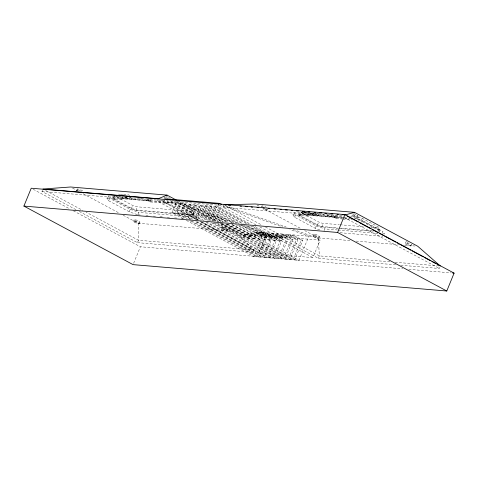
<?xml version="1.0" encoding="UTF-8"?>
<svg xmlns="http://www.w3.org/2000/svg" width="478" height="478" viewBox="0 0 478 478"><rect width="100%" height="100%" fill="white"/><g stroke="black" fill="none" stroke-linecap="round" stroke-linejoin="round"><path stroke-width="0.36" stroke-dasharray="2.39 1.79" d="M115.21 196.094L112.838 197.438L112.641 197.916L113.597 199.332L131.187 208.761L136.128 210.511L193.841 215.363L194.038 214.885L193.082 213.469L175.492 204.04L176.137 201.764L173.371 200.784M362.139 218.297L361.302 221.045L378.893 230.48L379.849 231.89L379.15 228.042L378.48 227.056L362.139 218.297L358.685 217.072L350.595 216.391M75.972 209.681L41.95 191.439L42.446 190.232M76.635 190.638L77.281 189.067M137.108 214.58L129.233 211.796L108.62 200.742L106.964 198.298L107.962 195.872L167.724 200.891L176.251 203.909L206.896 220.34M108.62 200.742L109.617 198.31L107.962 195.872M113.597 199.332L116.477 196.751L132.812 205.51L136.272 206.735L193.142 211.515L194.038 214.885L136.32 210.033L131.384 208.283L113.794 198.854L112.838 197.438M118.556 195.783L122.386 197.838L122.971 196.404M106.964 198.298L122.272 199.589L122.744 198.442L150.803 200.802L150.331 201.943L148.066 200.73L138.847 197.916M122.386 197.838L126.545 198.185L126.933 197.235M125.535 197.223L127.447 198.251L127.841 197.294M127.447 198.251L132.328 198.657L132.723 197.707M129.233 211.796L130.231 209.364L109.617 198.31M131.187 208.761L132.812 205.51M136.128 210.511L136.272 206.735M133.487 221.302L134.133 219.725M138.011 214.204L138.757 212.381L198.519 217.406L197.528 219.838L195.311 219.653M148.066 200.73L148.538 199.589L146.411 198.938M139.301 223.68L139.946 222.109M79.246 211.437L137.479 242.663L138.465 240.255L138.166 223.244L123.067 215.154M158.272 198.723L157.28 201.13L191.308 219.378M133.637 263.259L140.401 246.768L402.811 268.821M164.032 197.976L164.462 196.924M197.014 219.946L163.5 201.973L164.808 198.782M150.331 201.943L166.726 203.323L167.724 200.891M112.641 197.916L170.359 202.768L172.678 200.539M183.116 218.637L171.984 212.668L176.49 201.686L221.589 205.474L282.815 227.032M160.889 200.127L197.528 219.772L195.872 217.394L175.259 206.341L176.251 203.909M171.984 212.668L175.33 212.949L179.083 203.801L180.648 203.933L212.782 221.165M187.376 218.703L176.902 213.08L180.648 203.933M176.902 213.08L180.672 213.397L184.424 204.249L185.996 204.381L218.129 221.613M192.724 219.151L182.243 213.529L185.996 204.381M182.243 213.529L185.811 213.833L189.563 204.686L191.134 204.817L222.611 221.696M198.513 219.934L187.382 213.965L191.134 204.817M187.382 213.965L191.033 214.269L194.785 205.122L196.35 205.253L227.833 222.133M203.736 220.37L192.598 214.401L196.35 205.253M193.841 215.363L192.885 213.947L192.473 210.523L176.137 201.764M233.867 222.939L201.734 205.707L200.168 205.576L196.416 214.724L192.598 214.401M195.872 217.394L196.87 214.969L198.519 217.406M208.462 220.472L197.982 214.855L201.734 205.707M238.928 223.363L206.795 206.132L205.223 206L201.471 215.148L197.982 214.855M214.174 221.248L203.042 215.279L206.795 206.132M203.042 215.279L206.365 215.56L210.117 206.412L211.688 206.544L243.165 223.423M219.067 221.661L207.936 215.692L211.688 206.544M207.936 215.692L211.258 215.972L215.01 206.825L216.582 206.956L248.715 224.188M223.31 221.72L212.829 216.104L216.582 206.956M163.5 201.973L217.657 206.526L218.44 204.614M212.829 216.104L217.084 216.462L221.589 205.474M255.903 224.833L223.047 207.219L224.045 204.787M221.206 228.681L221.852 227.11M227.02 231.059L227.665 229.488M214.497 222.79L242.693 237.913L244.013 234.698L256.16 232.23L257.732 232.362L266.855 237.255L258.765 256.985L191.965 221.159M257.732 232.362L245.578 234.829L244.264 238.044L242.693 237.913M220.495 223.59L248.034 238.361L249.355 235.146L261.502 232.678L263.073 232.81L272.203 237.709L264.107 257.433L197.306 221.607M261.245 207.542L261.89 205.97M248.034 238.361L249.606 238.492L250.926 235.278L263.073 232.81M225.634 224.027L253.173 238.797L254.493 235.576L266.64 233.109L268.212 233.246L277.342 238.14L269.245 257.863L203.096 222.389M253.173 238.797L254.744 238.928L256.065 235.708L268.212 233.246M267.059 209.926L267.489 208.874M137.479 242.663L252.808 252.36L253.8 249.952L234.632 231.358L220.197 223.614M231.507 224.815L258.395 239.233L259.715 236.018L271.863 233.551L273.428 233.682L282.558 238.576L274.468 258.305L207.01 222.127M258.395 239.233L259.966 239.364L261.281 236.15L273.428 233.682M186.39 220.394L253.854 256.572L263.76 232.416L243.35 225.228M235.582 224.564L263.778 239.687L265.099 236.473L277.246 234.005L278.811 234.136L266.664 236.604L265.099 236.473M253.854 256.572L257.2 256.853L265.29 237.124L266.855 237.255M258.783 253.071L265.935 235.63L320.099 240.183L312.947 257.624L258.783 253.071L200.3 221.708M263.778 239.687L265.344 239.819L266.664 236.604M241.294 225.341L268.833 240.111L270.154 236.897L282.301 234.429L283.872 234.561L293.002 239.454L284.906 259.184L218.105 223.357M258.765 256.985L262.541 257.301L270.632 237.572L272.203 237.709M268.833 240.111L270.405 240.243L271.725 237.028L283.872 234.561M246.188 225.753L273.727 240.524L275.047 237.309L287.194 234.841L288.766 234.973L297.896 239.866L289.805 259.596L222.342 223.417M264.107 257.433L267.68 257.732L275.77 238.008L277.342 238.14M273.727 240.524L275.298 240.655L276.619 237.441L288.766 234.973M250.424 225.813L278.626 240.936L279.941 237.715L292.088 235.254L293.659 235.385L302.789 240.279L294.699 260.002L227.892 224.182M269.245 257.863L272.902 258.174L280.992 238.444L282.558 238.576M278.626 240.936L280.192 241.067L281.512 237.847L293.659 235.385M319.83 229.954L315.241 228.329L294.621 217.269L292.972 214.831L293.97 212.399L342.666 216.492M294.621 217.269L295.619 214.843L293.97 212.399M274.468 258.305L278.286 258.622L286.376 238.898L287.941 239.03L279.851 258.759L213.045 222.933M338.412 228.406L322.13 227.038L317.189 225.293L299.604 215.859L298.648 214.449L301.809 212.292L318.258 213.672M299.604 215.859L302.478 213.278L318.814 222.037L322.274 223.262L339.26 224.69M279.851 258.759L283.34 259.052L291.431 239.323L293.002 239.454M284.906 259.184L288.234 259.458L296.324 239.735L297.896 239.866M303.918 211.969L308.388 214.365L308.973 212.937M292.972 214.831L308.28 216.116L308.746 214.975L336.805 217.329L336.339 218.476L334.074 217.263L324.855 214.443M289.805 259.596L293.128 259.871L301.218 240.147L302.789 240.279M308.388 214.365L312.546 214.718L313.132 213.29L311.859 212.602M309.625 212.722L313.454 214.777L314.04 213.349M294.699 260.002L298.947 260.361L308.86 236.204L289.853 229.512M313.454 214.777L318.336 215.19L318.922 213.762M315.241 228.329L316.239 225.897L295.619 214.843M317.189 225.293L318.814 222.037M313.072 235.809L313.711 234.232M324.616 213.086L324.144 214.228L318.951 213.791M322.13 227.038L322.274 223.262M318.886 238.187L319.531 236.616M324.018 230.737L324.765 228.914L337.307 229.966M334.074 217.263L334.54 216.116L327.448 213.953M259.847 226.948L318.336 258.311L319.334 255.885L318.354 237.913L304.659 230.569M357.269 217.496L357.908 215.925M361.511 222.264L362.258 220.442L353.732 217.424L352.256 217.299M378.893 230.48L378.48 227.056M382.125 233.318L382.872 231.495L362.258 220.442M405.23 243.517L405.876 241.946M411.044 245.901L411.689 244.33A3.143 0.568 22.3 0 1 408.833 243.768A3.143 0.568 22.3 0 1 405.888 242.059A3.143 0.568 22.3 0 1 408.23 242.316M400.761 265.242L439.378 268.487L439.874 267.274M358.685 217.072L356.367 219.3L361.302 221.045M122.661 194.361L118.502 194.008L119.775 194.695M123.569 194.421L128.451 194.833L129.723 195.52M305.305 212.089L307.384 212.262M321.198 213.917L324.138 214.168M327.077 214.413L343.246 215.775M318.211 213.732L301.152 212.298L308.28 216.116M41.95 191.439L170.556 202.29L175.492 204.04M223.047 207.219L342.606 217.263M343.969 217.765L298.84 213.971L299.802 215.381L317.386 224.815L322.327 226.566L337.862 227.869M344.71 217.825L349.155 218.201M354.335 218.637L356.558 218.822L361.499 220.567L379.084 230.002L380.046 231.418L378.564 231.292M298.648 214.449L343.784 218.243M344.524 218.303L350.446 218.799M336.339 218.476L342.039 218.954M342.756 219.014L352.023 219.796M340.001 224.756L365.114 226.865M371.024 227.361L379.15 228.042M340.826 228.12L372.643 230.79M339.147 228.472L373.187 231.334M338.048 230.032L377.889 233.378M383.051 233.814L384.527 233.939L382.872 231.495M137.76 214.813L141.452 215.124M145.88 215.494L148.09 215.68M153.259 216.116L155.47 216.301M159.897 216.677L162.849 216.922M167.276 217.293L169.487 217.478M174.655 217.914L176.866 218.099M181.293 218.476L183.504 218.661M188.673 219.091L190.883 219.277M340.001 232.708L382.794 236.305M239.645 225.138L259.231 232.033L313.389 236.586L320.099 240.183M318.354 237.913L350.255 240.595M356.188 241.091L399.214 244.706M404.406 245.148L414.79 246.021M138.166 223.244L234.632 231.358M244.013 234.698L245.578 234.829M249.355 235.146L250.926 235.278M254.493 235.576L256.065 235.708M259.715 236.018L261.281 236.15M270.154 236.897L271.725 237.028M275.047 237.309L276.619 237.441M279.941 237.715L281.512 237.847M389.875 261.813L319.334 255.885L265.445 226.984M395.073 262.249L438.888 265.929M318.336 258.311L396.304 264.866M408.756 269.323L451.124 272.884M225.258 205.552L286.113 226.978M293.104 229.44L313.389 236.586M176.49 201.686L236.311 222.748M170.401 200.754L233.348 222.921M316.239 225.897L324.765 228.914M170.359 202.768L175.301 204.518L192.885 213.947M166.726 203.323L175.259 206.341M130.231 209.364L138.757 212.381M344.088 217.388L439.378 268.487M334.54 216.116L336.805 217.329M315.145 213.475L318.336 215.19M308.077 212.322L312.546 214.718M303.566 212.196L308.746 214.975M257.056 205.038L260.319 206.789M264.884 209.239L300.094 228.12M292.088 235.254L301.218 240.147M287.194 234.841L296.324 239.735M282.301 234.429L291.431 239.323M225.359 205.492L262.159 225.222M277.246 234.005L286.376 238.898M271.863 233.551L280.992 238.444M217.657 206.526L250.514 224.146M255.115 226.614L312.947 257.624M266.64 233.109L275.77 238.008M252.647 226.297L280.192 241.067M215.01 206.825L247.144 224.057M261.502 232.678L270.632 237.572M259.231 232.033L265.935 235.63M247.753 225.885L275.298 240.655M210.117 206.412L241.593 223.292M256.16 232.23L265.29 237.124M242.203 225.12L270.405 240.243M205.223 206L236.7 222.879M238.462 225.401L265.344 239.819M200.168 205.576L232.302 222.808M232.422 224.594L259.966 239.364M217.084 216.462L228.215 222.431M232.147 224.541L298.947 260.361M194.785 205.122L226.919 222.354M227.199 224.158L254.744 238.928M211.258 215.972L221.738 221.589M226.321 224.051L293.128 259.871M189.563 204.686L221.039 221.565M221.404 223.375L249.606 238.492M206.365 215.56L217.502 221.529M221.428 223.638L288.234 259.458M184.424 204.249L215.901 221.129M178.85 201.441L215.602 221.147M217.191 223.579L283.34 259.052M179.083 203.801L211.216 221.033M211.479 222.802L278.286 258.622M191.033 214.269L201.513 219.892M206.096 222.348L272.902 258.174M200.802 221.529L253.8 249.952L138.465 240.255L86.124 212.184M185.811 213.833L196.948 219.802M200.222 221.559L267.68 257.732M180.672 213.397L191.809 219.372M196.392 221.828L262.541 257.301M195.884 221.834L252.808 252.36M175.33 212.949L185.811 218.571M190.393 221.027L257.2 256.853M148.538 199.589L150.803 200.802M129.777 197.289L132.328 198.657M124.627 197.157L126.545 198.185M119.506 196.703L122.744 198.442M115.15 195.765L122.272 199.589M72.531 188.051L78.44 191.218M83.035 193.686L119.787 213.391M45.553 190.429L82.849 210.434M33.203 189.276L70.033 209.029M73.319 210.792L140.401 246.768M301.809 212.292L302.478 213.278M192.473 210.523L193.142 211.515M357.203 215.202A3.143 0.568 22.3 0 1 356.612 215.883A3.143 0.568 22.3 0 1 352.382 213.971M353.726 213.684A3.143 0.568 22.3 0 1 356.636 214.873M168.142 198.412A3.143 0.568 22.3 0 1 167.378 198.119M166.637 197.796A3.143 0.568 22.3 0 1 165.382 197.127M166.308 196.542A3.143 0.568 22.3 0 1 167.79 197.061M168.537 197.39A3.143 0.568 22.3 0 1 170.204 198.358M81.469 191.308A3.143 0.568 22.3 0 1 77.388 189.318A3.143 0.568 22.3 0 1 79.886 189.527A3.143 0.568 22.3 0 1 83.1 191.445M76.922 191.063A3.143 0.568 22.3 0 1 78.989 191.009M164.318 198.4A3.143 0.568 22.3 0 1 164.187 197.88M262.595 206.693A3.143 0.568 22.3 0 1 262.613 205.899A3.143 0.568 22.3 0 1 266.431 207.297M266.354 209.203A3.143 0.568 22.3 0 1 266.569 210.027A3.143 0.568 22.3 0 1 263.199 208.94M222.557 227.833A3.143 0.568 22.3 0 0 227.51 229.583A3.143 0.568 22.3 0 0 224.2 227.48A3.143 0.568 22.3 0 0 222.557 227.833M134.838 220.448A3.143 0.568 22.3 0 0 139.797 222.204A3.143 0.568 22.3 0 0 136.487 220.101A3.143 0.568 22.3 0 0 134.838 220.448M314.422 234.955A3.143 0.568 22.3 0 0 319.376 236.712A3.143 0.568 22.3 0 0 316.066 234.608A3.143 0.568 22.3 0 0 314.422 234.955M352.161 215.841A3.143 0.568 22.3 0 0 357.114 217.598A3.143 0.568 22.3 0 0 353.804 215.488A3.143 0.568 22.3 0 0 352.161 215.841M313.777 236.526A3.143 0.568 22.3 0 0 318.73 238.283A3.143 0.568 22.3 0 0 315.42 236.18A3.143 0.568 22.3 0 0 313.777 236.526M405.942 244.24A3.143 0.568 22.3 0 0 410.895 245.997A3.143 0.568 22.3 0 0 407.585 243.894A3.143 0.568 22.3 0 0 405.942 244.24M134.193 222.019A3.143 0.568 22.3 0 0 139.152 223.776A3.143 0.568 22.3 0 0 135.842 221.673A3.143 0.568 22.3 0 0 134.193 222.019M221.911 229.404A3.143 0.568 22.3 0 0 226.865 231.161A3.143 0.568 22.3 0 0 223.555 229.052A3.143 0.568 22.3 0 0 221.911 229.404"/><path stroke-width="0.72" d="M23.9 206.09L31.225 188.218L344.925 214.592L454.1 273.135L446.775 291.006L133.075 264.633L23.9 206.09L337.599 232.457L446.775 291.006M218.44 204.614L218.966 203.335L221.762 204.321M337.599 232.457L344.925 214.592M167.031 195.108L158.272 198.723L42.936 189.025L70.565 186.994L167.031 195.108L176.221 200.031M345.086 214.963L354.509 212.346L417.76 246.266L440.375 266.055L437.089 264.298M224.045 204.787L255.103 203.992L354.509 212.346M164.808 198.782L218.966 203.335M228.37 205.152L230.533 205.331M240.04 206.132L241.521 206.251M245.22 206.568L247.437 206.753M251.135 207.064L252.617 207.189M257.056 207.56L258.532 207.685M262.972 208.055L264.454 208.181M268.152 208.492L269.634 208.617M274.067 208.988L275.549 209.113M279.989 209.489L281.47 209.609M285.169 209.926L287.386 210.111M291.084 210.422L292.566 210.547M296.264 210.858L298.481 211.043M302.18 211.354L304.402 211.539M308.101 211.85L309.577 211.975M314.016 212.346L315.498 212.471M319.196 212.782L321.413 212.967M325.112 213.284L326.594 213.403M331.033 213.78L332.509 213.905M336.948 214.275L338.43 214.401M342.129 214.712L343.61 214.837M452.612 273.01L454.1 273.135M347.058 216.014L358.231 222.007M359.546 222.712L370.719 228.705M372.027 229.41L377.943 232.577M379.257 233.282L383.201 235.397M384.515 236.102L390.43 239.275M391.745 239.98L395.688 242.095M397.003 242.8L398.317 243.505M399.632 244.21L410.799 250.197M412.114 250.902L423.287 256.895M424.601 257.6L430.517 260.773M431.831 261.478L435.775 263.593"/></g></svg>
